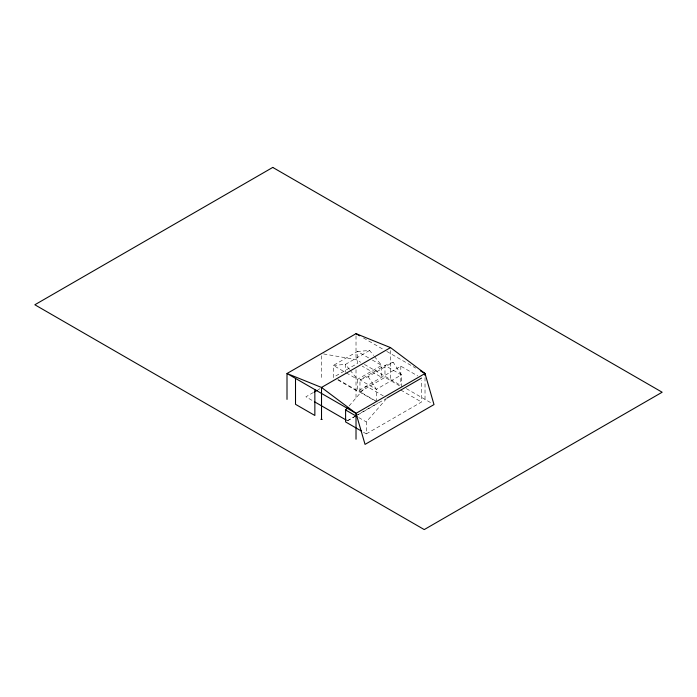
<?xml version="1.0" encoding="UTF-8"?>
<svg xmlns="http://www.w3.org/2000/svg" width="697" height="697" viewBox="0 0 697 697"><rect width="100%" height="100%" fill="white"/><g stroke="black" fill="none" stroke-linecap="round" stroke-linejoin="round"><path stroke-width="0.52" stroke-dasharray="3.48 2.61" d="M349.049 405.994L366.3 386.077L383.245 395.852M363.477 432.253L366.3 433.882L366.3 421.929L387.009 398.031M369.576 350.469L345.424 364.409L333.349 365.402L333.349 377.356L357.5 363.416L357.5 351.462L369.576 350.469L373.601 355.444M313.432 392.472L305.905 396.811L313.432 401.158M318.137 389.754L320.019 388.665M375.439 400.766L359.966 391.827L359.966 379.874L368.155 376.641L393.169 362.196L401.367 374.899L401.367 386.852M337.993 380.039L357.5 391.305L400.81 366.152L417.747 375.936M359.966 391.827L384.979 377.382L399.547 385.798M347.306 420.718L354.834 416.37M355.775 415.83L378.358 402.788M347.472 420.849L356.829 415.447M357.761 414.907L385.833 398.701M366.3 433.882L421.511 402.012L421.511 380.283M393.169 362.196L384.979 365.437L359.966 379.874L376.354 389.335L401.367 374.899L384.979 365.437L384.979 377.382M323.608 353.945L356.019 359.565L360.68 362.257M363.477 337.975L383.062 349.275M386.791 351.427L415.7 368.121M368.643 357.901L357.5 351.462L333.349 365.402L344.492 371.841M372.364 360.044L381.651 365.402L381.651 377.356L362.144 366.099M364.409 364.409L400.784 385.406M406.377 388.638L432.201 403.546M400.81 390.059L421.511 402.012M346.348 372.912L357.5 379.351L381.651 365.402L374.272 356.28M337.897 379.429L376.476 401.707M358.772 417.59L366.3 421.929M349.45 369.393L345.424 364.409L345.424 372.381M350.121 370.22L357.5 379.351L357.5 391.305M368.155 376.641L376.354 389.335L376.354 401.289M425.022 377.669L425.022 399.398M400.81 366.152L400.81 384.631M390.52 350.6L390.52 379.482M356.019 335.823L356.019 359.565M356.019 369.654L356.019 399.398M321.517 355.74L321.517 379.482"/><path stroke-width="1.05" d="M361.595 431.173L345.599 421.929L345.599 409.984L347.672 407.588M425.022 375.5L425.022 373.505L356.019 413.347L287.007 373.505L321.517 387.454L356.019 413.347L365.045 444.39L433.996 404.582L425.022 373.505L390.52 347.611L356.019 333.663L287.007 373.505L287.007 399.398M390.52 347.611L321.517 387.454L321.517 419.324M314.373 391.923L317.196 390.294M387.009 398.031L421.511 378.105M356.019 333.663L359.748 335.815M420.361 370.813L425.022 373.505M345.599 409.984L356.89 416.501M314.373 401.707L346.365 420.178M356.019 413.347L356.019 439.241M314.852 389.579L314.852 415.473L295.511 404.312L295.511 378.419M321.125 419.263L321.918 419.324L321.125 419.263M272.762 167.419L34.85 304.772L424.238 529.581L662.15 392.228L272.762 167.419"/></g></svg>
